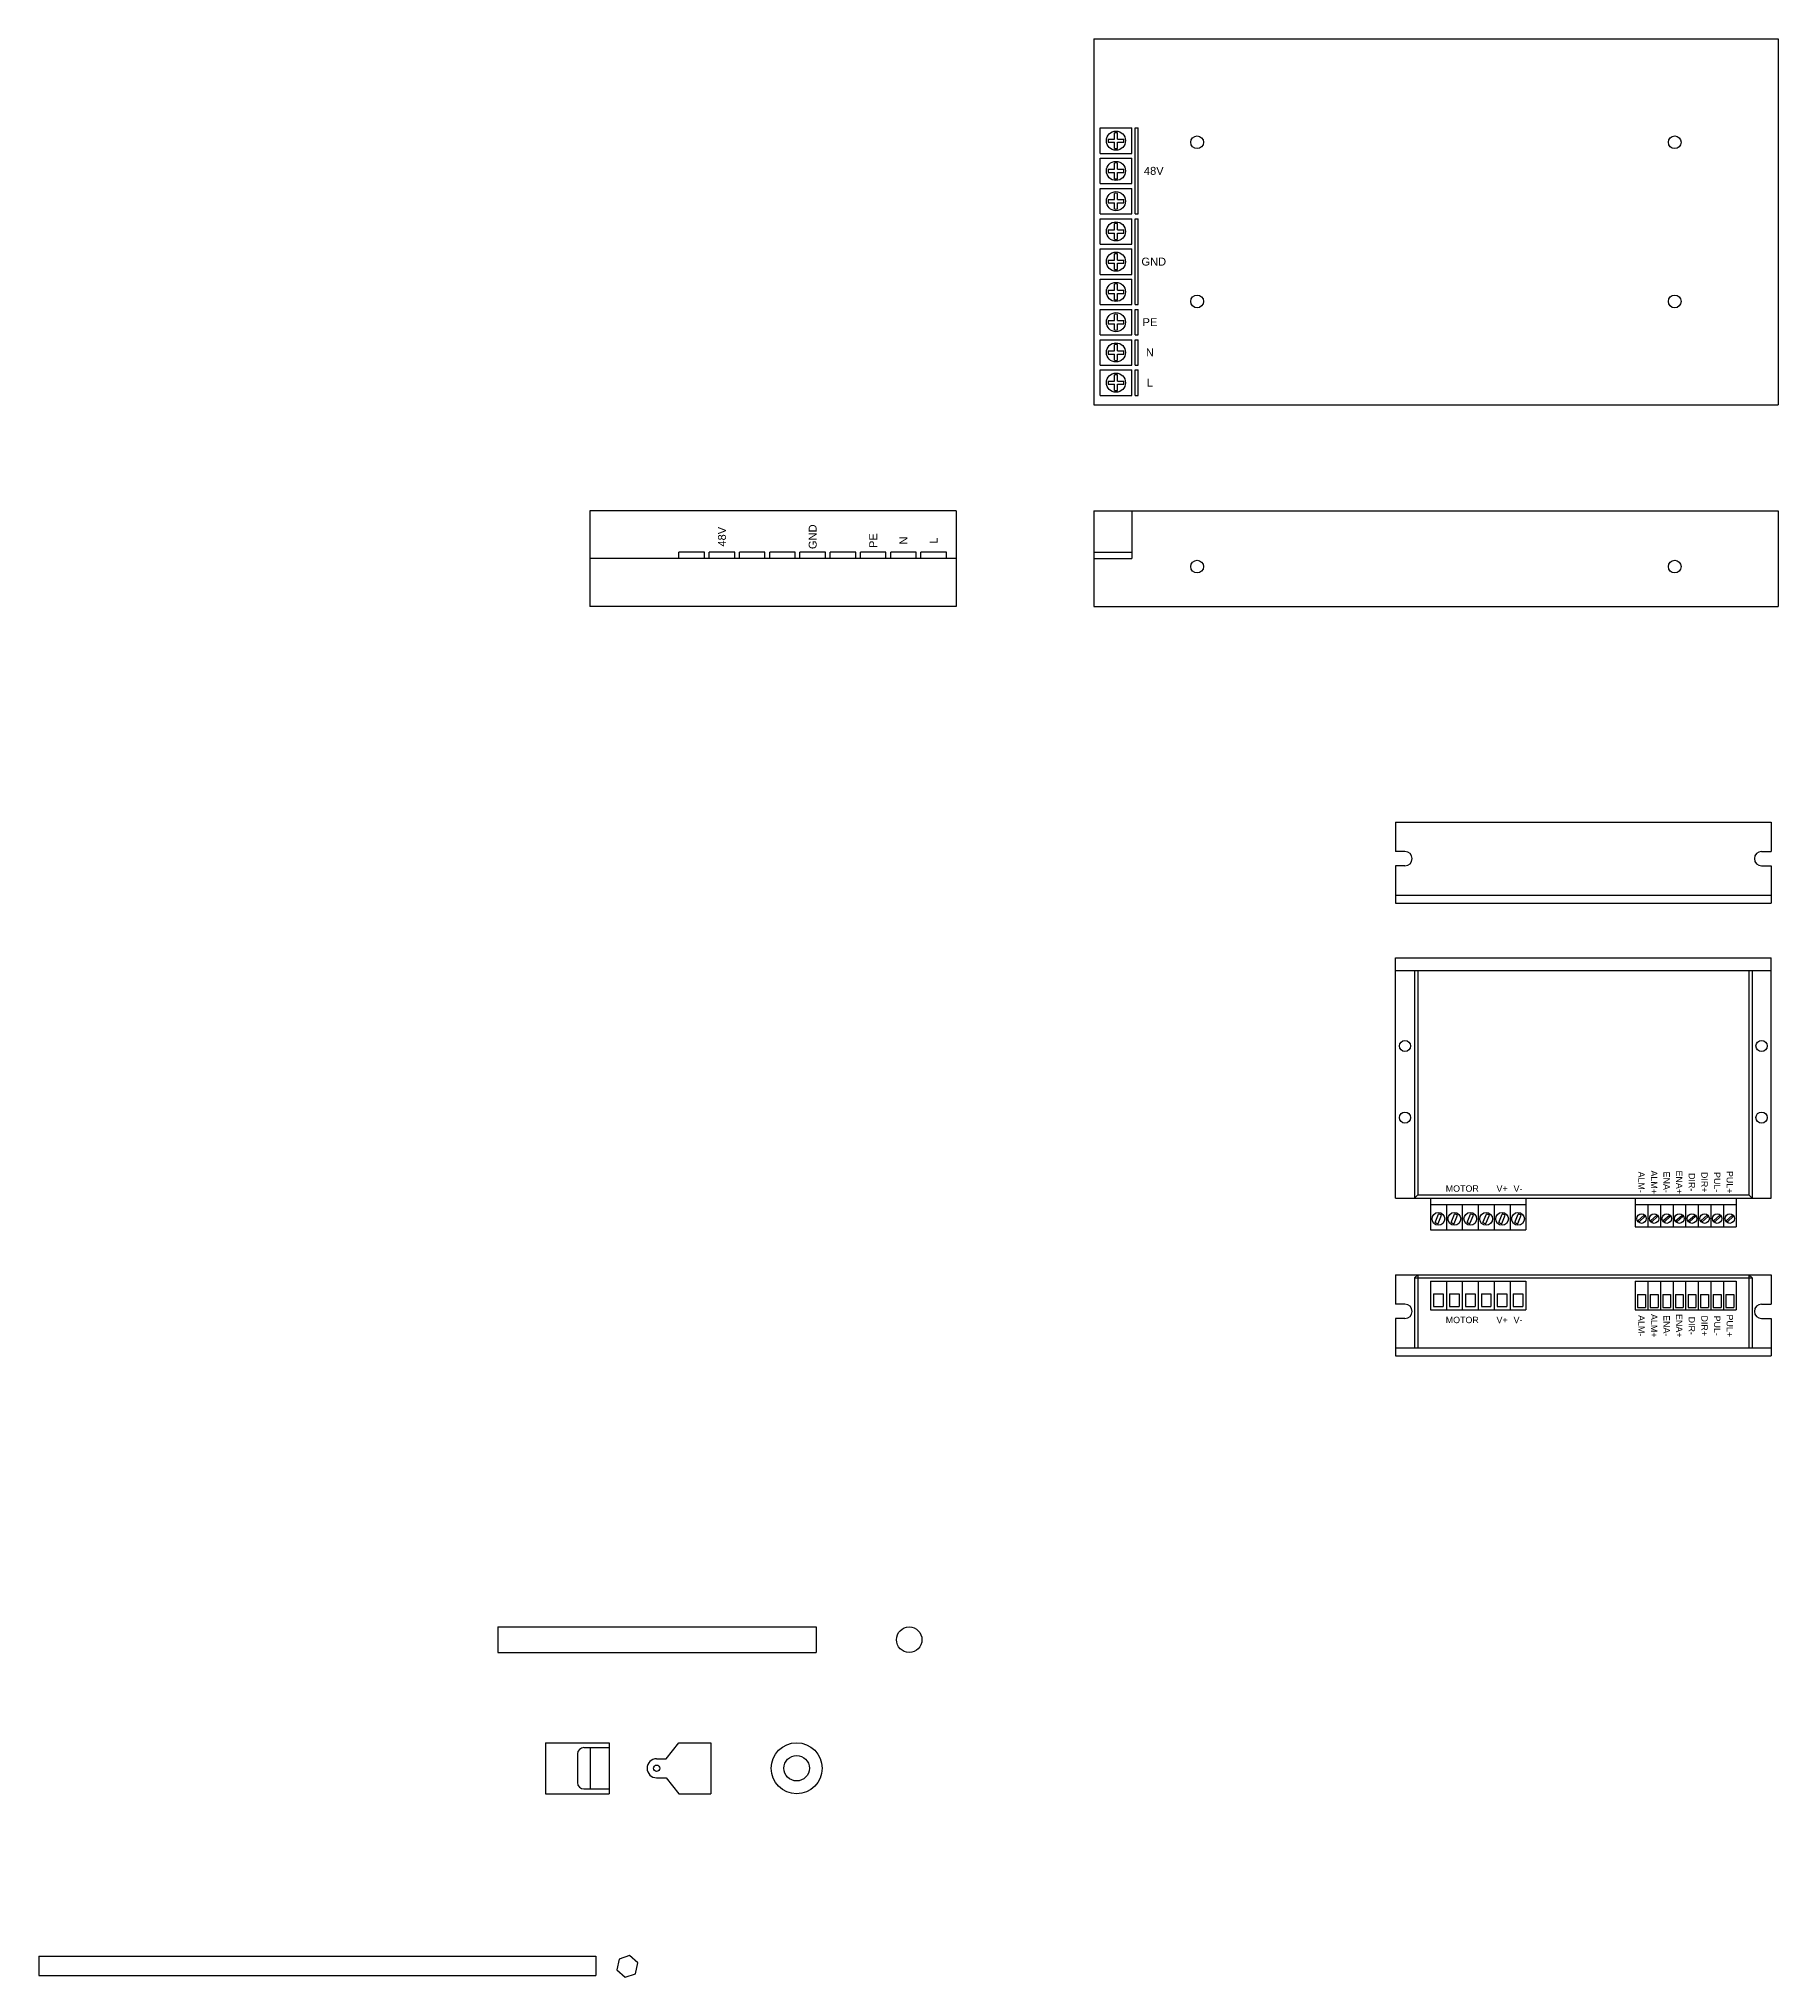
# Model space of a CAD drawing. Header units: millimetres. Extents: x 568 to 6362, y 128 to 2487.
# Drawn here: x 4321 to 4867, y 1577 to 2186 of the extents above; entities that cross this region are included whole.
import ezdxf

# ---------------------------------------------------------------- set-up
doc = ezdxf.new("R2010")
doc.units = ezdxf.units.MM

msp = doc.modelspace()

# ---------------------------------------------------------------- linework, layer by layer
at = {"color": 102}
for p, q in [((4651.857, 2185.95), (4651.857, 2070.95)), ((4651.857, 2185.95), (4866.857, 2185.95)), ((4866.857, 2185.95), (4866.857, 2070.95)), ((4653.857, 2149.95), (4653.857, 2157.95)), ((4653.857, 2157.95), (4663.857, 2157.95)), ((4658.357, 2154.45), (4658.357, 2156.399)), ((4659.357, 2154.45), (4659.357, 2156.399)), ((4663.857, 2149.95), (4663.857, 2157.95)), ((4664.857, 2130.95), (4664.857, 2157.95)), ((4664.857, 2157.95), (4665.857, 2157.95)), ((4665.857, 2130.95), (4665.857, 2157.95)), ((4653.857, 2149.95), (4663.857, 2149.95)), ((4656.408, 2154.45), (4658.357, 2154.45)), ((4656.408, 2153.45), (4658.357, 2153.45)), ((4658.357, 2151.5), (4658.357, 2153.45)), ((4659.357, 2154.45), (4661.306, 2154.45)), ((4659.357, 2151.5), (4659.357, 2153.45)), ((4659.357, 2153.45), (4661.306, 2153.45)), ((4653.857, 2140.45), (4653.857, 2148.45)), ((4653.857, 2148.45), (4663.857, 2148.45)), ((4656.408, 2144.95), (4658.357, 2144.95)), ((4656.408, 2143.95), (4658.357, 2143.95)), ((4658.357, 2144.95), (4658.357, 2146.899)), ((4658.357, 2142), (4658.357, 2143.95)), ((4659.357, 2144.95), (4659.357, 2146.899)), ((4659.357, 2144.95), (4661.306, 2144.95)), ((4659.357, 2142), (4659.357, 2143.95)), ((4659.357, 2143.95), (4661.306, 2143.95)), ((4663.857, 2140.45), (4663.857, 2148.45)), ((4653.857, 2140.45), (4663.857, 2140.45)), ((4653.857, 2130.95), (4653.857, 2138.95)), ((4653.857, 2138.95), (4663.857, 2138.95)), ((4658.357, 2135.45), (4658.357, 2137.399)), ((4659.357, 2135.45), (4659.357, 2137.399)), ((4663.857, 2130.95), (4663.857, 2138.95)), ((4653.857, 2130.95), (4663.857, 2130.95)), ((4656.408, 2135.45), (4658.357, 2135.45)), ((4656.408, 2134.45), (4658.357, 2134.45)), ((4658.357, 2132.5), (4658.357, 2134.45)), ((4659.357, 2135.45), (4661.306, 2135.45)), ((4659.357, 2132.5), (4659.357, 2134.45)), ((4659.357, 2134.45), (4661.306, 2134.45)), ((4664.857, 2130.95), (4665.857, 2130.95)), ((4653.857, 2121.45), (4653.857, 2129.45)), ((4653.857, 2129.45), (4663.857, 2129.45)), ((4656.408, 2125.95), (4658.357, 2125.95)), ((4656.408, 2124.95), (4658.357, 2124.95)), ((4658.357, 2125.95), (4658.357, 2127.899)), ((4658.357, 2123), (4658.357, 2124.95)), ((4659.357, 2125.95), (4659.357, 2127.899)), ((4659.357, 2125.95), (4661.306, 2125.95)), ((4659.357, 2123), (4659.357, 2124.95)), ((4659.357, 2124.95), (4661.306, 2124.95)), ((4663.857, 2121.45), (4663.857, 2129.45)), ((4664.857, 2102.45), (4664.857, 2129.45)), ((4664.857, 2129.45), (4665.857, 2129.45)), ((4665.857, 2102.45), (4665.857, 2129.45)), ((4653.857, 2121.45), (4663.857, 2121.45)), ((4653.857, 2111.95), (4653.857, 2119.95)), ((4653.857, 2119.95), (4663.857, 2119.95)), ((4663.857, 2111.95), (4663.857, 2119.95)), ((4656.408, 2116.45), (4658.357, 2116.45)), ((4656.408, 2115.45), (4658.357, 2115.45)), ((4658.357, 2116.45), (4658.357, 2118.399)), ((4658.357, 2113.5), (4658.357, 2115.45)), ((4659.357, 2116.45), (4659.357, 2118.399)), ((4659.357, 2116.45), (4661.306, 2116.45)), ((4659.357, 2113.5), (4659.357, 2115.45)), ((4659.357, 2115.45), (4661.306, 2115.45)), ((4653.857, 2111.95), (4663.857, 2111.95)), ((4653.857, 2102.45), (4653.857, 2110.45)), ((4653.857, 2110.45), (4663.857, 2110.45)), ((4656.408, 2106.95), (4658.357, 2106.95)), ((4658.357, 2106.95), (4658.357, 2108.899)), ((4659.357, 2106.95), (4659.357, 2108.899)), ((4659.357, 2106.95), (4661.306, 2106.95)), ((4663.857, 2102.45), (4663.857, 2110.45)), ((4653.857, 2102.45), (4663.857, 2102.45)), ((4653.857, 2092.95), (4653.857, 2100.95)), ((4653.857, 2100.95), (4663.857, 2100.95)), ((4656.408, 2105.95), (4658.357, 2105.95)), ((4658.357, 2104), (4658.357, 2105.95)), ((4659.357, 2104), (4659.357, 2105.95)), ((4659.357, 2105.95), (4661.306, 2105.95)), ((4663.857, 2092.95), (4663.857, 2100.95)), ((4664.857, 2102.45), (4665.857, 2102.45)), ((4664.857, 2092.95), (4664.857, 2100.95)), ((4664.857, 2100.95), (4665.857, 2100.95)), ((4665.857, 2092.95), (4665.857, 2100.95)), ((4656.408, 2097.45), (4658.357, 2097.45)), ((4656.408, 2096.45), (4658.357, 2096.45)), ((4658.357, 2097.45), (4658.357, 2099.399)), ((4658.357, 2094.5), (4658.357, 2096.45)), ((4659.357, 2097.45), (4659.357, 2099.399)), ((4659.357, 2097.45), (4661.306, 2097.45)), ((4659.357, 2094.5), (4659.357, 2096.45)), ((4659.357, 2096.45), (4661.306, 2096.45)), ((4653.857, 2092.95), (4663.857, 2092.95)), ((4653.857, 2083.45), (4653.857, 2091.45)), ((4653.857, 2091.45), (4663.857, 2091.45)), ((4658.357, 2087.95), (4658.357, 2089.899)), ((4659.357, 2087.95), (4659.357, 2089.899)), ((4663.857, 2083.45), (4663.857, 2091.45)), ((4664.857, 2092.95), (4665.857, 2092.95)), ((4664.857, 2083.45), (4664.857, 2091.45)), ((4664.857, 2091.45), (4665.857, 2091.45)), ((4665.857, 2083.45), (4665.857, 2091.45)), ((4653.857, 2083.45), (4663.857, 2083.45)), ((4656.408, 2087.95), (4658.357, 2087.95)), ((4656.408, 2086.95), (4658.357, 2086.95)), ((4658.357, 2085), (4658.357, 2086.95)), ((4659.357, 2087.95), (4661.306, 2087.95)), ((4659.357, 2085), (4659.357, 2086.95)), ((4659.357, 2086.95), (4661.306, 2086.95)), ((4664.857, 2083.45), (4665.857, 2083.45)), ((4653.857, 2073.95), (4653.857, 2081.95)), ((4653.857, 2081.95), (4663.857, 2081.95)), ((4656.408, 2078.45), (4658.357, 2078.45)), ((4656.408, 2077.45), (4658.357, 2077.45)), ((4658.357, 2078.45), (4658.357, 2080.399)), ((4658.357, 2075.5), (4658.357, 2077.45)), ((4659.357, 2078.45), (4659.357, 2080.399)), ((4659.357, 2078.45), (4661.306, 2078.45)), ((4659.357, 2075.5), (4659.357, 2077.45)), ((4659.357, 2077.45), (4661.306, 2077.45)), ((4663.857, 2073.95), (4663.857, 2081.95)), ((4664.857, 2073.95), (4664.857, 2081.95)), ((4664.857, 2081.95), (4665.857, 2081.95)), ((4665.857, 2073.95), (4665.857, 2081.95)), ((4651.857, 2070.95), (4866.857, 2070.95)), ((4653.857, 2073.95), (4663.857, 2073.95)), ((4664.857, 2073.95), (4665.857, 2073.95)), ((4608.618, 2037.689), (4493.618, 2037.689)), ((4493.618, 2037.689), (4493.618, 2007.689)), ((4608.618, 2037.689), (4608.618, 2007.689)), ((4651.857, 2037.689), (4651.857, 2007.689)), ((4651.857, 2037.689), (4866.857, 2037.689)), ((4663.857, 2037.689), (4663.857, 2022.689)), ((4866.857, 2037.689), (4866.857, 2007.689)), ((4608.618, 2022.689), (4493.618, 2022.689)), ((4521.618, 2022.689), (4521.618, 2024.689)), ((4529.618, 2024.689), (4521.618, 2024.689)), ((4529.618, 2022.689), (4529.618, 2024.689)), ((4531.118, 2022.689), (4531.118, 2024.689)), ((4539.118, 2024.689), (4531.118, 2024.689)), ((4539.118, 2022.689), (4539.118, 2024.689)), ((4540.618, 2022.689), (4540.618, 2024.689)), ((4548.618, 2024.689), (4540.618, 2024.689)), ((4548.618, 2022.689), (4548.618, 2024.689)), ((4550.118, 2022.689), (4550.118, 2024.689)), ((4558.118, 2024.689), (4550.118, 2024.689)), ((4558.118, 2022.689), (4558.118, 2024.689)), ((4559.618, 2022.689), (4559.618, 2024.689)), ((4567.618, 2024.689), (4559.618, 2024.689)), ((4567.618, 2022.689), (4567.618, 2024.689)), ((4569.118, 2022.689), (4569.118, 2024.689)), ((4577.118, 2024.689), (4569.118, 2024.689)), ((4577.118, 2022.689), (4577.118, 2024.689)), ((4578.618, 2022.689), (4578.618, 2024.689)), ((4586.618, 2024.689), (4578.618, 2024.689)), ((4586.618, 2022.689), (4586.618, 2024.689)), ((4588.118, 2022.689), (4588.118, 2024.689)), ((4596.118, 2024.689), (4588.118, 2024.689)), ((4596.118, 2022.689), (4596.118, 2024.689)), ((4605.618, 2024.689), (4597.618, 2024.689)), ((4597.618, 2022.689), (4597.618, 2024.689)), ((4605.618, 2022.689), (4605.618, 2024.689)), ((4651.857, 2024.689), (4663.857, 2024.689)), ((4651.857, 2022.689), (4663.857, 2022.689)), ((4608.618, 2007.689), (4493.618, 2007.689)), ((4651.857, 2007.689), (4866.857, 2007.689))]:
    msp.add_line(p, q, dxfattribs=at)
at = {"color": 221}
for p, q in [((4746.622, 1939.975), (4746.622, 1930.725)), ((4746.622, 1939.975), (4864.622, 1939.975)), ((4864.622, 1939.975), (4864.622, 1930.725)), ((4749.622, 1930.725), (4746.622, 1930.725)), ((4861.622, 1930.725), (4864.622, 1930.725)), ((4749.622, 1926.225), (4746.622, 1926.225)), ((4746.622, 1926.225), (4746.622, 1914.475)), ((4861.622, 1926.225), (4864.622, 1926.225)), ((4864.622, 1926.225), (4864.622, 1914.475)), ((4746.622, 1916.975), (4864.622, 1916.975)), ((4746.622, 1914.475), (4864.622, 1914.475)), ((4746.622, 1897.355), (4864.622, 1897.355)), ((4746.622, 1821.855), (4746.622, 1897.355)), ((4746.622, 1893.355), (4864.622, 1893.355)), ((4752.622, 1893.355), (4752.622, 1821.855)), ((4753.622, 1893.355), (4753.622, 1822.855)), ((4857.622, 1893.355), (4857.622, 1822.855)), ((4858.622, 1893.355), (4858.622, 1821.855)), ((4864.622, 1821.855), (4864.622, 1897.355)), ((4746.622, 1821.855), (4864.622, 1821.855)), ((4752.622, 1821.855), (4753.622, 1822.855)), ((4753.622, 1822.855), (4857.622, 1822.855)), ((4757.622, 1821.855), (4757.622, 1811.855)), ((4787.622, 1821.855), (4787.622, 1811.855)), ((4821.942, 1821.855), (4821.942, 1812.855)), ((4853.622, 1821.855), (4853.622, 1812.855)), ((4858.622, 1821.855), (4857.622, 1822.855)), ((4757.622, 1819.855), (4787.622, 1819.855)), ((4759.118, 1814.24), (4760.201, 1816.853)), ((4760.042, 1813.858), (4761.125, 1816.471)), ((4762.622, 1819.855), (4762.622, 1811.855)), ((4764.118, 1814.24), (4765.201, 1816.853)), ((4765.042, 1813.858), (4766.125, 1816.471)), ((4767.622, 1819.855), (4767.622, 1811.855)), ((4769.118, 1814.24), (4770.201, 1816.853)), ((4770.042, 1813.858), (4771.125, 1816.471)), ((4772.622, 1819.855), (4772.622, 1811.855)), ((4774.118, 1814.24), (4775.201, 1816.853)), ((4775.042, 1813.858), (4776.125, 1816.471)), ((4777.622, 1819.855), (4777.622, 1811.855)), ((4779.118, 1814.24), (4780.201, 1816.853)), ((4780.042, 1813.858), (4781.125, 1816.471)), ((4782.622, 1819.855), (4782.622, 1811.855)), ((4784.118, 1814.24), (4785.201, 1816.853)), ((4785.042, 1813.858), (4786.125, 1816.471)), ((4821.942, 1819.855), (4853.622, 1819.855)), ((4822.84, 1814.811), (4824.67, 1816.439)), ((4823.173, 1814.437), (4825.003, 1816.066)), ((4825.902, 1819.855), (4825.902, 1812.855)), ((4826.8, 1814.811), (4828.63, 1816.439)), ((4827.133, 1814.437), (4828.963, 1816.066)), ((4829.862, 1819.855), (4829.862, 1812.855)), ((4830.76, 1814.811), (4832.59, 1816.439)), ((4831.093, 1814.437), (4832.923, 1816.066)), ((4833.822, 1819.855), (4833.822, 1812.855)), ((4834.72, 1814.811), (4836.55, 1816.439)), ((4835.053, 1814.437), (4836.883, 1816.066)), ((4837.782, 1819.855), (4837.782, 1812.855)), ((4838.68, 1814.811), (4840.51, 1816.439)), ((4839.013, 1814.437), (4840.843, 1816.066)), ((4841.742, 1819.855), (4841.742, 1812.855)), ((4842.64, 1814.811), (4844.47, 1816.439)), ((4842.973, 1814.437), (4844.803, 1816.066)), ((4845.702, 1819.855), (4845.702, 1812.855)), ((4846.6, 1814.811), (4848.43, 1816.439)), ((4846.933, 1814.437), (4848.763, 1816.066)), ((4849.662, 1819.855), (4849.662, 1812.855)), ((4850.56, 1814.811), (4852.39, 1816.439)), ((4850.893, 1814.437), (4852.723, 1816.066)), ((4757.622, 1811.855), (4787.622, 1811.855)), ((4821.942, 1812.855), (4853.622, 1812.855)), ((4746.622, 1797.797), (4746.622, 1788.547)), ((4746.622, 1797.797), (4864.622, 1797.797)), ((4752.622, 1796.797), (4753.622, 1797.797)), ((4752.622, 1796.797), (4752.622, 1774.797)), ((4752.622, 1796.797), (4858.622, 1796.797)), ((4753.622, 1797.797), (4753.622, 1774.797)), ((4857.622, 1797.797), (4857.622, 1774.797)), ((4858.622, 1796.797), (4857.622, 1797.797)), ((4858.622, 1796.797), (4858.622, 1774.797)), ((4864.622, 1797.797), (4864.622, 1788.547)), ((4757.622, 1795.797), (4757.622, 1786.797)), ((4757.622, 1795.797), (4787.622, 1795.797)), ((4758.622, 1791.797), (4758.622, 1787.797)), ((4758.622, 1791.797), (4761.622, 1791.797)), ((4761.622, 1791.797), (4761.622, 1787.797)), ((4762.622, 1795.797), (4762.622, 1786.797)), ((4763.622, 1791.797), (4763.622, 1787.797)), ((4763.622, 1791.797), (4766.622, 1791.797)), ((4766.622, 1791.797), (4766.622, 1787.797)), ((4767.622, 1795.797), (4767.622, 1786.797)), ((4768.622, 1791.797), (4768.622, 1787.797)), ((4768.622, 1791.797), (4771.622, 1791.797)), ((4771.622, 1791.797), (4771.622, 1787.797)), ((4772.622, 1795.797), (4772.622, 1786.797)), ((4773.622, 1791.797), (4773.622, 1787.797)), ((4773.622, 1791.797), (4776.622, 1791.797)), ((4776.622, 1791.797), (4776.622, 1787.797)), ((4777.622, 1795.797), (4777.622, 1786.797)), ((4778.622, 1791.797), (4778.622, 1787.797)), ((4778.622, 1791.797), (4781.622, 1791.797)), ((4781.622, 1791.797), (4781.622, 1787.797)), ((4782.622, 1795.797), (4782.622, 1786.797)), ((4783.622, 1791.797), (4783.622, 1787.797)), ((4783.622, 1791.797), (4786.622, 1791.797)), ((4786.622, 1791.797), (4786.622, 1787.797)), ((4787.622, 1795.797), (4787.622, 1786.797)), ((4821.942, 1795.797), (4821.942, 1786.797)), ((4821.942, 1795.797), (4853.622, 1795.797)), ((4822.692, 1791.547), (4822.692, 1787.547)), ((4822.692, 1791.547), (4825.152, 1791.547)), ((4825.152, 1791.547), (4825.152, 1787.547)), ((4825.902, 1795.797), (4825.902, 1786.797)), ((4826.652, 1791.547), (4826.652, 1787.547)), ((4826.652, 1791.547), (4829.112, 1791.547)), ((4829.112, 1791.547), (4829.112, 1787.547)), ((4829.862, 1795.797), (4829.862, 1786.797)), ((4830.612, 1791.547), (4830.612, 1787.547)), ((4830.612, 1791.547), (4833.072, 1791.547)), ((4833.072, 1791.547), (4833.072, 1787.547)), ((4833.822, 1795.797), (4833.822, 1786.797)), ((4834.572, 1791.547), (4834.572, 1787.547)), ((4834.572, 1791.547), (4837.032, 1791.547)), ((4837.032, 1791.547), (4837.032, 1787.547)), ((4837.782, 1795.797), (4837.782, 1786.797)), ((4838.532, 1791.547), (4838.532, 1787.547)), ((4838.532, 1791.547), (4840.992, 1791.547)), ((4840.992, 1791.547), (4840.992, 1787.547)), ((4841.742, 1795.797), (4841.742, 1786.797)), ((4842.492, 1791.547), (4842.492, 1787.547)), ((4842.492, 1791.547), (4844.952, 1791.547)), ((4844.952, 1791.547), (4844.952, 1787.547)), ((4845.702, 1795.797), (4845.702, 1786.797)), ((4846.452, 1791.547), (4846.452, 1787.547)), ((4846.452, 1791.547), (4848.912, 1791.547)), ((4848.912, 1791.547), (4848.912, 1787.547)), ((4849.662, 1795.797), (4849.662, 1786.797)), ((4850.412, 1791.547), (4850.412, 1787.547)), ((4850.412, 1791.547), (4852.872, 1791.547)), ((4852.872, 1791.547), (4852.872, 1787.547)), ((4853.622, 1795.797), (4853.622, 1786.797)), ((4749.622, 1788.547), (4746.622, 1788.547)), ((4749.622, 1784.047), (4746.622, 1784.047)), ((4746.622, 1784.047), (4746.622, 1772.297)), ((4757.622, 1786.797), (4787.622, 1786.797)), ((4758.622, 1787.797), (4761.622, 1787.797)), ((4763.622, 1787.797), (4766.622, 1787.797)), ((4768.622, 1787.797), (4771.622, 1787.797)), ((4773.622, 1787.797), (4776.622, 1787.797)), ((4778.622, 1787.797), (4781.622, 1787.797)), ((4783.622, 1787.797), (4786.622, 1787.797)), ((4821.942, 1786.797), (4853.622, 1786.797)), ((4822.692, 1787.547), (4825.152, 1787.547)), ((4826.652, 1787.547), (4829.112, 1787.547)), ((4830.612, 1787.547), (4833.072, 1787.547)), ((4834.572, 1787.547), (4837.032, 1787.547)), ((4838.532, 1787.547), (4840.992, 1787.547)), ((4842.492, 1787.547), (4844.952, 1787.547)), ((4846.452, 1787.547), (4848.912, 1787.547)), ((4850.412, 1787.547), (4852.872, 1787.547)), ((4861.622, 1788.547), (4864.622, 1788.547)), ((4861.622, 1784.047), (4864.622, 1784.047)), ((4864.622, 1784.047), (4864.622, 1772.297)), ((4746.622, 1774.797), (4864.622, 1774.797)), ((4746.622, 1772.297), (4864.622, 1772.297))]:
    msp.add_line(p, q, dxfattribs=at)
at = {"color": 171}
for p, q in [((4464.717, 1687.181), (4564.717, 1687.181)), ((4464.717, 1687.181), (4464.717, 1679.181)), ((4564.717, 1687.181), (4564.717, 1679.181)), ((4464.717, 1679.181), (4564.717, 1679.181))]:
    msp.add_line(p, q, dxfattribs=at)
at = {"color": 191}
for p, q in [((4479.736, 1650.816), (4479.736, 1634.816)), ((4479.736, 1650.816), (4499.736, 1650.816)), ((4499.736, 1650.816), (4499.736, 1634.816)), ((4517.597, 1645.816), (4521.597, 1650.816)), ((4521.597, 1650.816), (4531.597, 1650.816)), ((4531.597, 1650.816), (4531.597, 1634.816)), ((4489.736, 1647.316), (4489.736, 1638.316)), ((4491.736, 1649.316), (4499.736, 1649.316)), ((4493.736, 1649.316), (4493.736, 1636.316)), ((4514.597, 1645.816), (4517.597, 1645.816)), ((4514.597, 1639.816), (4517.597, 1639.816)), ((4517.597, 1639.816), (4521.597, 1634.816)), ((4479.736, 1634.816), (4499.736, 1634.816)), ((4491.736, 1636.316), (4499.736, 1636.316)), ((4521.597, 1634.816), (4531.597, 1634.816))]:
    msp.add_line(p, q, dxfattribs=at)
at = {"color": 30}
for p, q in [((4320.539, 1583.763), (4495.539, 1583.763)), ((4320.539, 1583.763), (4320.539, 1577.763)), ((4495.539, 1583.763), (4495.539, 1577.763)), ((4320.539, 1577.763), (4495.539, 1577.763))]:
    msp.add_line(p, q, dxfattribs=at)
msp.add_lwpolyline([(4508.673, 1581.675), (4506.084, 1583.976), (4502.797, 1582.885), (4502.098, 1579.492), (4504.687, 1577.19), (4507.975, 1578.282)], close=True, dxfattribs=at)
at = {"color": 102}
for centre, radius in [((4658.857, 2153.95), 3), ((4684.357, 2153.45), 2), ((4834.357, 2153.45), 2), ((4658.857, 2144.45), 3), ((4658.857, 2134.95), 3), ((4658.857, 2125.45), 3), ((4658.857, 2115.95), 3), ((4658.857, 2106.45), 3), ((4684.357, 2103.45), 2), ((4834.357, 2103.45), 2), ((4658.857, 2096.95), 3), ((4658.857, 2087.45), 3), ((4658.857, 2077.95), 3), ((4684.357, 2020.189), 2), ((4834.357, 2020.189), 2)]:
    msp.add_circle(centre, radius, dxfattribs=at)
at = {"color": 221}
for centre, radius in [((4749.622, 1869.655), 1.75), ((4861.622, 1869.655), 1.75), ((4749.622, 1847.155), 1.75), ((4861.622, 1847.155), 1.75), ((4760.122, 1815.355), 2), ((4765.122, 1815.355), 2), ((4770.122, 1815.355), 2), ((4775.122, 1815.355), 2), ((4780.122, 1815.355), 2), ((4785.122, 1815.355), 2), ((4823.922, 1815.438), 1.5), ((4827.882, 1815.438), 1.5), ((4831.842, 1815.438), 1.5), ((4835.802, 1815.438), 1.5), ((4839.762, 1815.438), 1.5), ((4843.722, 1815.438), 1.5), ((4847.682, 1815.438), 1.5), ((4851.642, 1815.438), 1.5)]:
    msp.add_circle(centre, radius, dxfattribs=at)
at = {"color": 171}
msp.add_circle((4593.923, 1683.181), 4, dxfattribs=at)
at = {"color": 191}
for centre, radius in [((4558.572, 1642.816), 8), ((4514.597, 1642.816), 1), ((4558.572, 1642.816), 4)]:
    msp.add_circle(centre, radius, dxfattribs=at)
at = {"color": 102}
for centre, start, end in [((4658.857, 2153.95), 78.463041, 101.536959), ((4658.857, 2153.95), 168.463041, 191.536959), ((4658.857, 2153.95), 258.463041, 281.536959), ((4658.857, 2153.95), 348.463041, 11.536959), ((4658.857, 2144.45), 168.463041, 191.536959), ((4658.857, 2144.45), 78.463041, 101.536959), ((4658.857, 2144.45), 348.463041, 11.536959), ((4658.857, 2144.45), 258.463041, 281.536959), ((4658.857, 2134.95), 78.463041, 101.536959), ((4658.857, 2134.95), 168.463041, 191.536959), ((4658.857, 2134.95), 258.463041, 281.536959), ((4658.857, 2134.95), 348.463041, 11.536959), ((4658.857, 2125.45), 168.463041, 191.536959), ((4658.857, 2125.45), 78.463041, 101.536959), ((4658.857, 2125.45), 348.463041, 11.536959), ((4658.857, 2125.45), 258.463041, 281.536959), ((4658.857, 2115.95), 168.463041, 191.536959), ((4658.857, 2115.95), 78.463041, 101.536959), ((4658.857, 2115.95), 258.463041, 281.536959), ((4658.857, 2115.95), 348.463041, 11.536959), ((4658.857, 2106.45), 168.463041, 191.536959), ((4658.857, 2106.45), 78.463041, 101.536959), ((4658.857, 2106.45), 348.463041, 11.536959), ((4658.857, 2106.45), 258.463041, 281.536959), ((4658.857, 2096.95), 168.463041, 191.536959), ((4658.857, 2096.95), 78.463041, 101.536959), ((4658.857, 2096.95), 258.463041, 281.536959), ((4658.857, 2096.95), 348.463041, 11.536959), ((4658.857, 2087.45), 78.463041, 101.536959), ((4658.857, 2087.45), 168.463041, 191.536959), ((4658.857, 2087.45), 258.463041, 281.536959), ((4658.857, 2087.45), 348.463041, 11.536959), ((4658.857, 2077.95), 168.463041, 191.536959), ((4658.857, 2077.95), 78.463041, 101.536959), ((4658.857, 2077.95), 348.463041, 11.536959), ((4658.857, 2077.95), 258.463041, 281.536959)]:
    msp.add_arc(centre, 2.5, start, end, dxfattribs=at)
at = {"color": 221}
for centre, radius, start, end in [((4749.622, 1928.475), 2.25, 270, 90), ((4861.622, 1928.475), 2.25, 90, 270), ((4760.122, 1815.355), 1.5, 228.032963, 266.975405), ((4760.122, 1815.355), 1.5, 48.032963, 86.975405), ((4765.122, 1815.355), 1.5, 228.032963, 266.975405), ((4765.122, 1815.355), 1.5, 48.032963, 86.975405), ((4770.122, 1815.355), 1.5, 228.032963, 266.975405), ((4770.122, 1815.355), 1.5, 48.032963, 86.975405), ((4775.122, 1815.355), 1.5, 228.032963, 266.975405), ((4775.122, 1815.355), 1.5, 48.032963, 86.975405), ((4780.122, 1815.355), 1.5, 228.032963, 266.975405), ((4780.122, 1815.355), 1.5, 48.032963, 86.975405), ((4785.122, 1815.355), 1.5, 228.032963, 266.975405), ((4785.122, 1815.355), 1.5, 48.032963, 86.975405), ((4823.922, 1815.438), 1.25, 210.131203, 233.205121), ((4823.922, 1815.438), 1.25, 30.131203, 53.205121), ((4827.882, 1815.438), 1.25, 210.131203, 233.205121), ((4827.882, 1815.438), 1.25, 30.131203, 53.205121), ((4831.842, 1815.438), 1.25, 210.131203, 233.205121), ((4831.842, 1815.438), 1.25, 30.131203, 53.205121), ((4835.802, 1815.438), 1.25, 210.131203, 233.205121), ((4835.802, 1815.438), 1.25, 30.131203, 53.205121), ((4839.762, 1815.438), 1.25, 210.131203, 233.205121), ((4839.762, 1815.438), 1.25, 30.131203, 53.205121), ((4843.722, 1815.438), 1.25, 210.131203, 233.205121), ((4843.722, 1815.438), 1.25, 30.131203, 53.205121), ((4847.682, 1815.438), 1.25, 210.131203, 233.205121), ((4847.682, 1815.438), 1.25, 30.131203, 53.205121), ((4851.642, 1815.438), 1.25, 210.131203, 233.205121), ((4851.642, 1815.438), 1.25, 30.131203, 53.205121), ((4749.622, 1786.297), 2.25, 270, 90), ((4861.622, 1786.297), 2.25, 90, 270)]:
    msp.add_arc(centre, radius, start, end, dxfattribs=at)
at = {"color": 191}
for centre, radius, start, end in [((4491.736, 1647.316), 2, 90, 180), ((4514.597, 1642.816), 3, 90, 270), ((4491.736, 1638.316), 2, 180, 270)]:
    msp.add_arc(centre, radius, start, end, dxfattribs=at)

# ---------------------------------------------------------------- texts
at = {"color": 102, "char_height": 2.5, "attachment_point": 5}
for s, insert, width in [('{\\fArial|b0|i0|c238|p0;48V}', (4670.73, 2144.45), 9.74684), ('{\\fArial|b0|i0|c238|p0;GND}', (4670.73, 2115.95), 9.74684), ('{\\fArial|b0|i0|c238|p0;PE}', (4669.532, 2096.95), 7.35057), ('{\\fArial|b0|i0|c238|p0;N}', (4669.532, 2087.45), 7.35057), ('{\\fArial|b0|i0|c238|p0;L}', (4669.532, 2077.95), 7.35057)]:
    msp.add_mtext(s, dxfattribs=dict(at, insert=insert, width=width))
at = {"color": 102, "char_height": 2.5, "attachment_point": 5, "rotation": 90}
for s, insert, width in [('{\\fArial|b0|i0|c238|p0;GND}', (4563.618, 2029.563), 9.74684), ('{\\fArial|b0|i0|c238|p0;48V}', (4535.118, 2029.563), 9.74684), ('{\\fArial|b0|i0|c238|p0;PE}', (4582.618, 2028.365), 7.35057), ('{\\fArial|b0|i0|c238|p0;N}', (4592.118, 2028.365), 7.35057), ('{\\fArial|b0|i0|c238|p0;L}', (4601.618, 2028.365), 7.35057)]:
    msp.add_mtext(s, dxfattribs=dict(at, insert=insert, width=width))
at = {"color": 221, "char_height": 2, "width": 8, "attachment_point": 5, "rotation": 270}
for s, insert in [('{\\fArial|b0|i0|c238|p0;ALM-}', (4823.902, 1826.855)), ('{\\fArial|b0|i0|c238|p0;ALM+}', (4827.862, 1826.855)), ('{\\fArial|b0|i0|c238|p0;ENA-}', (4831.822, 1826.855)), ('{\\fArial|b0|i0|c238|p0;ENA+}', (4835.782, 1826.855)), ('{\\fArial|b0|i0|c238|p0;DIR-}', (4839.742, 1826.855)), ('{\\fArial|b0|i0|c238|p0;DIR+}', (4843.702, 1826.855)), ('{\\fArial|b0|i0|c238|p0;PUL-}', (4847.662, 1826.855)), ('{\\fArial|b0|i0|c238|p0;PUL+}', (4851.622, 1826.855)), ('{\\fArial|b0|i0|c238|p0;ALM-}', (4823.902, 1781.783)), ('{\\fArial|b0|i0|c238|p0;ALM+}', (4827.862, 1781.783)), ('{\\fArial|b0|i0|c238|p0;ENA-}', (4831.822, 1781.783)), ('{\\fArial|b0|i0|c238|p0;ENA+}', (4835.782, 1781.783)), ('{\\fArial|b0|i0|c238|p0;DIR-}', (4839.742, 1781.783)), ('{\\fArial|b0|i0|c238|p0;DIR+}', (4843.702, 1781.783)), ('{\\fArial|b0|i0|c238|p0;PUL-}', (4847.662, 1781.783)), ('{\\fArial|b0|i0|c238|p0;PUL+}', (4851.622, 1781.783))]:
    msp.add_mtext(s, dxfattribs=dict(at, insert=insert))
at = {"color": 221, "char_height": 2, "attachment_point": 5}
for s, insert, width in [('{\\fArial|b0|i0|c238|p0;MOTOR}', (4767.622, 1824.855), 20), ('{\\fArial|b0|i0|c238|p0;V+}', (4780.122, 1824.855), 5), ('{\\fArial|b0|i0|c238|p0;V-}', (4785.122, 1824.855), 5), ('{\\fArial|b0|i0|c238|p0;MOTOR}', (4767.622, 1783.586), 20), ('{\\fArial|b0|i0|c238|p0;V+}', (4780.122, 1783.586), 5), ('{\\fArial|b0|i0|c238|p0;V-}', (4785.122, 1783.586), 5)]:
    msp.add_mtext(s, dxfattribs=dict(at, insert=insert, width=width))

doc.saveas('drawing.dxf')
